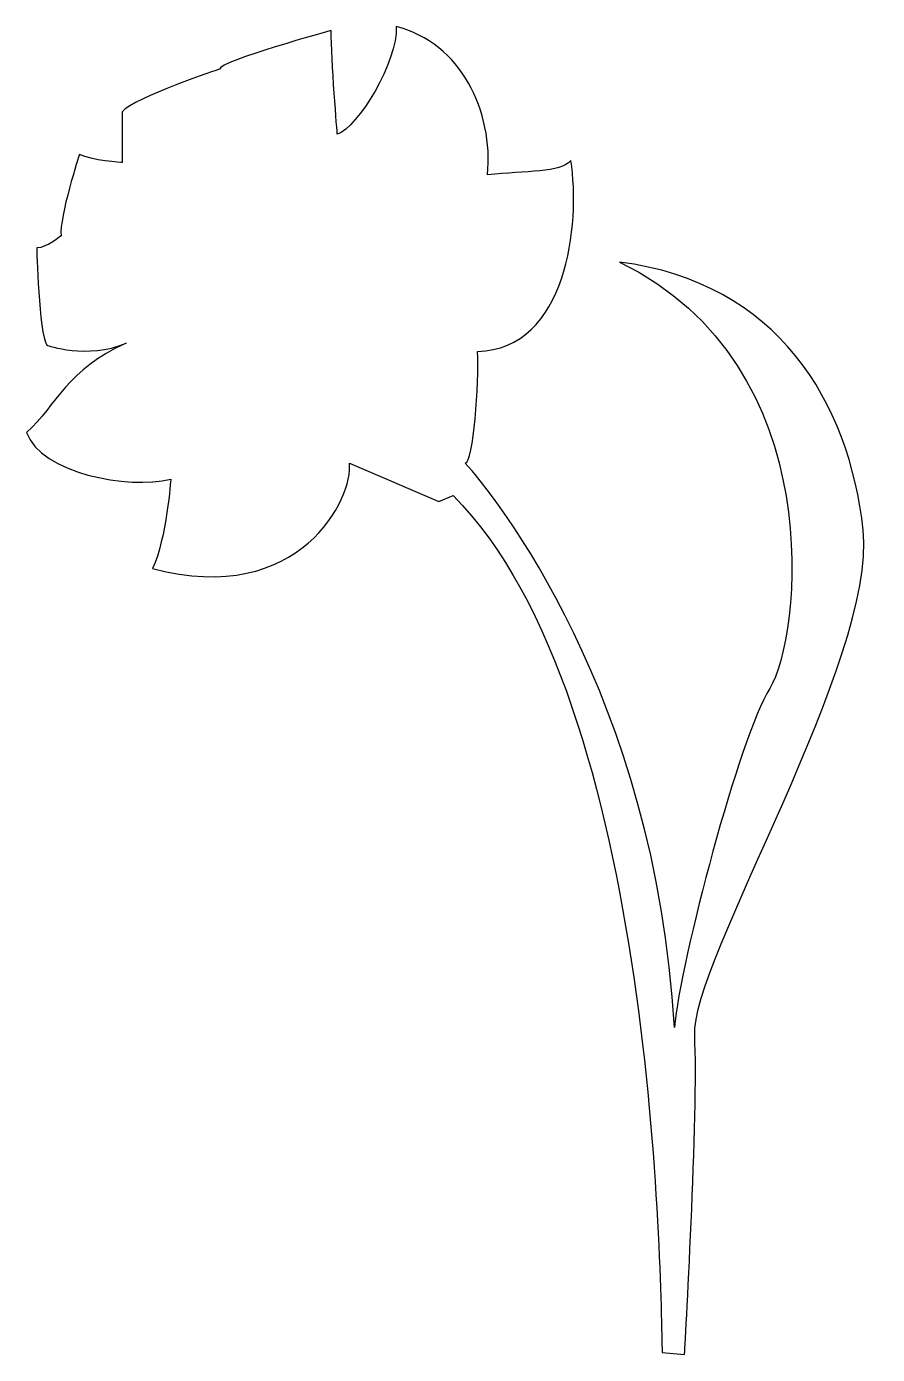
# Model space of a CAD drawing. Header units: centimetres. Extents: x -6.2 to 6.4, y -9.8 to 9.8.
import ezdxf

# ---------------------------------------------------------------- set-up
doc = ezdxf.new("R2010")
doc.units = ezdxf.units.CM
doc.header["$MEASUREMENT"] = 0
doc.layers.add('Camada 1', color=7, linetype='Continuous')

msp = doc.modelspace()

# ---------------------------------------------------------------- linework, layer by layer
at = {"layer": 'Camada 1'}
msp.add_open_spline([(-1.5949, 8.21589), (-1.29504, 8.3058), (-0.69539, 9.29532), (-0.72537, 9.80509), (-0.72537, 9.80509), (0.23414, 9.56519), (0.71394, 8.5457), (0.62398, 7.61617), (0.62398, 7.61617), (1.19376, 7.67615), (1.70353, 7.64612), (1.85342, 7.82606), (1.85342, 7.82606), (2.00328, 6.8965), (1.79349, 5.0374), (0.47409, 5.00745), (0.47409, 5.00745), (0.50407, 4.55768), (0.41408, 3.35828), (0.29415, 3.35828), (0.29415, 3.35828), (0.71394, 2.90849), (3.11289, -0.08993), (3.38268, -4.97768), (3.38268, -4.97768), (3.47253, -3.98798), (4.34219, -0.68963), (4.79193, 0.03004), (4.79193, 0.03004), (5.2417, 0.74971), (5.72149, 4.79791), (2.57305, 6.32715), (2.57305, 6.32715), (4.91186, 6.02727), (5.96136, 4.25813), (6.17125, 2.36906), (6.17125, 2.36906), (6.38114, 0.47999), (3.62241, -4.01774), (3.68245, -5.09727), (3.68245, -5.09727), (3.74248, -6.17685), (3.53259, -9.80511), (3.53259, -9.80511), (3.53259, -9.80511), (3.53259, -9.80511), (3.20276, -9.77513), (3.20276, -9.77513), (3.20276, -9.77513), (3.17278, -8.84557), (3.14273, -0.14996), (0.11423, 2.87865), (0.11423, 2.87865), (0.11423, 2.87865), (-0.09566, 2.7888), (-0.09566, 2.7888), (-0.09566, 2.7888), (-0.09566, 2.7888), (-1.41495, 3.35853), (-1.41495, 3.35853), (-1.41495, 3.35853), (-1.35505, 2.84876), (-2.13462, 1.22956), (-4.32354, 1.79929), (-4.32354, 1.79929), (-4.11365, 2.24906), (-4.05372, 3.11863), (-4.05372, 3.11863), (-4.05372, 3.11863), (-4.68343, 2.9687), (-5.97277, 3.20855), (-6.18266, 3.80828), (-6.18266, 3.80828), (-5.73289, 4.22807), (-5.58293, 4.73779), (-4.71338, 5.12762), (-4.71338, 5.12762), (-5.28305, 4.88778), (-5.88279, 5.09767), (-5.88279, 5.09767), (-5.88279, 5.09767), (-6.0027, 5.27756), (-6.03268, 6.53692), (-6.03268, 6.53692), (-6.03268, 6.53692), (-5.88279, 6.53692), (-5.6729, 6.71686), (-5.6729, 6.71686), (-5.6729, 6.71686), (-5.70285, 6.98671), (-5.40297, 7.91627), (-5.40297, 7.91627), (-5.40297, 7.91627), (-5.22313, 7.82631), (-4.77329, 7.79633), (-4.77329, 7.79633), (-4.77329, 7.79633), (-4.77329, 7.79633), (-4.77328, 8.54599), (-4.77328, 8.54599), (-4.77328, 8.54599), (-4.59344, 8.75588), (-3.33405, 9.17567), (-3.33405, 9.17567), (-3.33405, 9.17567), (-3.33405, 9.29561), (-1.68482, 9.7454), (-1.68482, 9.7454), (-1.68482, 9.7454), (-1.68485, 9.32558), (-1.5949, 8.21589), (-1.5949, 8.21589)], degree=3, knots=[0, 0, 0, 0, 0.03448276, 0.03448276, 0.03448276, 0.03448276, 0.06896552, 0.06896552, 0.06896552, 0.06896552, 0.10344828, 0.10344828, 0.10344828, 0.10344828, 0.13793103, 0.13793103, 0.13793103, 0.13793103, 0.17241379, 0.17241379, 0.17241379, 0.17241379, 0.20689655, 0.20689655, 0.20689655, 0.20689655, 0.24137931, 0.24137931, 0.24137931, 0.24137931, 0.27586207, 0.27586207, 0.27586207, 0.27586207, 0.31034483, 0.31034483, 0.31034483, 0.31034483, 0.34482759, 0.34482759, 0.34482759, 0.34482759, 0.37931034, 0.37931034, 0.37931034, 0.37931034, 0.4137931, 0.4137931, 0.4137931, 0.4137931, 0.44827586, 0.44827586, 0.44827586, 0.44827586, 0.48275862, 0.48275862, 0.48275862, 0.48275862, 0.51724138, 0.51724138, 0.51724138, 0.51724138, 0.55172414, 0.55172414, 0.55172414, 0.55172414, 0.5862069, 0.5862069, 0.5862069, 0.5862069, 0.62068966, 0.62068966, 0.62068966, 0.62068966, 0.65517241, 0.65517241, 0.65517241, 0.65517241, 0.68965517, 0.68965517, 0.68965517, 0.68965517, 0.72413793, 0.72413793, 0.72413793, 0.72413793, 0.75862069, 0.75862069, 0.75862069, 0.75862069, 0.79310345, 0.79310345, 0.79310345, 0.79310345, 0.82758621, 0.82758621, 0.82758621, 0.82758621, 0.86206897, 0.86206897, 0.86206897, 0.86206897, 0.89655172, 0.89655172, 0.89655172, 0.89655172, 0.93103448, 0.93103448, 0.93103448, 0.93103448, 1, 1, 1, 1], dxfattribs=at)

doc.saveas('drawing.dxf')
